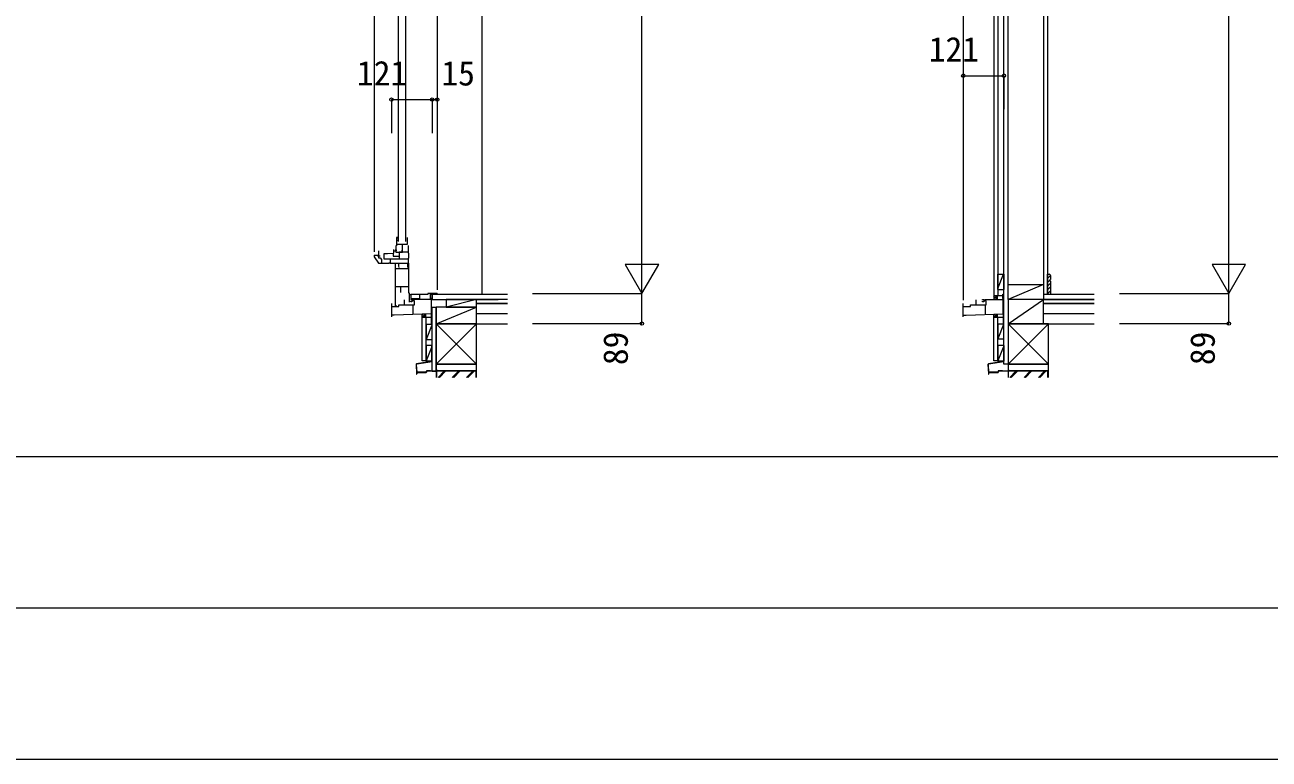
# Model space of a CAD drawing. Units: millimetres, scale not verified. Extents: x -14850 to 12650, y -10500 to 9500.
# Drawn here: x -1296 to 2403, y 300 to 2485 of the extents above; entities that cross this region are included whole.
import ezdxf
from ezdxf.enums import TextEntityAlignment as Align

# ---------------------------------------------------------------- set-up
doc = ezdxf.new("R2010")
doc.units = ezdxf.units.MM
doc.header["$LTSCALE"] = 50
for name, color, linetype, lineweight in [('0-1_YKK_F1', 7, 'Continuous', 9), ('0-3_YKK_N1', 2, 'Continuous', 9), ('0-4_YKK_Z1', 7, 'Continuous', 9), ('0-6_YKK_C1', 4, 'Continuous', 9), ('0-8_YKK_C2', 5, 'Continuous', 9)]:
    doc.layers.add(name, color=color, linetype=linetype, lineweight=lineweight)
doc.styles.add('ＭＳ ゴシック', font='')
doc.styles.get('ＭＳ ゴシック').set_extended_font_data('MS Gothic')

msp = doc.modelspace()

# ---------------------------------------------------------------- linework, layer by layer
at = {"layer": '0-1_YKK_F1'}
for p, q in [((-14850, 1200), (12150, 1200)), ((-14850, 750), (12150, 750)), ((-14850, 300), (12150, 300))]:
    msp.add_line(p, q, dxfattribs=at)
at = {"layer": '0-3_YKK_N1'}
for p, q in [((1493.61, 2333.43), (1614.61, 2333.43)), ((1493.61, 2333.43), (1493.61, 2233.43)), ((1614.61, 2333.43), (1614.61, 2233.43)), ((-206.4, 2262.27), (-85.4, 2262.27)), ((-206.4, 2262.27), (-206.4, 2162.27)), ((-85.4, 2262.27), (-85.4, 2162.27)), ((-85.4, 2262.27), (-70.4, 2262.27)), ((-70.4, 2262.27), (-70.4, 2162.27)), ((588.11, 1771.6), (488.11, 1771.6)), ((488.11, 1771.6), (538.11, 1685)), ((538.11, 1685), (588.11, 1771.6)), ((2333.11, 1771.6), (2233.11, 1771.6)), ((2233.11, 1771.6), (2283.11, 1685)), ((2283.11, 1685), (2333.11, 1771.6)), ((538.11, 1596), (538.11, 1685)), ((2283.11, 1596), (2283.11, 1685)), ((213.11, 1596), (538.11, 1596)), ((1958.11, 1596), (2283.11, 1596))]:
    msp.add_line(p, q, dxfattribs=at)
for points in [[(213.11, 1685), (538.11, 1685), (538.11, 3715)], [(1958.11, 1685), (2283.11, 1685), (2283.11, 3715)]]:
    msp.add_lwpolyline(points, dxfattribs=at)
for centre in [(1493.61, 2333.43), (1614.61, 2333.43), (-206.4, 2262.27), (-85.4, 2262.27), (-70.4, 2262.27), (538.11, 1596), (2283.11, 1596)]:
    msp.add_circle(centre, 5, dxfattribs=at)
at = {"layer": '0-4_YKK_Z1'}
for p, q in [((1614.61, 1475.48), (1614.61, 3829.8)), ((1626.61, 1667.48), (1626.61, 3829.8)), ((1731.61, 3829.8), (1731.61, 1682.48)), ((1744.11, 3829.8), (1744.11, 1682.48)), ((1584.61, 3692), (1584.61, 1678)), ((1596.61, 3692), (1596.61, 1678)), ((1596.61, 1697.58), (1596.61, 1742.58)), ((1596.61, 1742.58), (1613.61, 1742.58)), ((1596.61, 1700.12), (1613.6, 1742.58)), ((1614.61, 1742.58), (1614.61, 1697.58)), ((1731.61, 1712.48), (1626.61, 1667.48)), ((1626.61, 1712.48), (1731.61, 1712.48)), ((1731.61, 1712.48), (1731.61, 1667.48)), ((-85.39, 1682.48), (-85.39, 1667.48)), ((138.11, 1682.48), (-85.39, 1682.48)), ((-85.39, 1667.48), (111.11, 1667.48)), ((46.61, 1667.48), (-43.39, 1644.98)), ((46.61, 1655.48), (46.61, 1667.48)), ((138.11, 1667.48), (46.61, 1667.48)), ((1584.61, 1674.8), (1587.81, 1678)), ((1584.61, 1669.14), (1593.46, 1678)), ((1596.61, 1678), (1584.61, 1678)), ((1589.12, 1668), (1594.61, 1673.49)), ((1594.61, 1678), (1594.61, 1668)), ((1596.61, 1697.58), (1613.6, 1697.58)), ((1612.6, 1678), (1597.61, 1678)), ((1731.61, 1667.48), (1626.61, 1667.48)), ((1626.61, 1667.48), (1626.61, 1595.48)), ((1731.61, 1682.48), (1731.61, 1667.48)), ((1883.11, 1682.48), (1731.61, 1682.48)), ((1731.61, 1655.48), (1731.61, 1667.48)), ((1883.11, 1667.48), (1731.61, 1667.48)), ((1731.61, 1595.48), (1731.61, 1667.48)), ((1731.61, 1667.48), (1883.11, 1667.48)), ((-73.39, 1644.98), (-73.39, 1595.48)), ((-73.39, 1452.98), (-73.39, 1644.98)), ((46.61, 1655.48), (138.11, 1655.48)), ((46.61, 1595.48), (46.61, 1655.48)), ((46.61, 1595.48), (46.61, 1644.98)), ((1731.61, 1655.48), (1883.11, 1655.48)), ((1731.61, 1595.48), (1731.61, 1655.48)), ((-115.39, 1485.21), (-115.39, 1613.8)), ((-103.39, 1485.21), (-103.39, 1613.8)), ((-87.4, 1613.79), (-103.39, 1613.79)), ((-103.39, 1593.91), (-103.39, 1548.91)), ((-103.39, 1593.91), (-86.39, 1593.91)), ((-86.39, 1591.4), (-103.39, 1548.91)), ((-87.4, 1622.79), (-87.4, 1613.79)), ((-85.39, 1548.91), (-85.39, 1593.91)), ((-73.39, 1595.48), (46.61, 1595.48)), ((-73.39, 1595.48), (46.61, 1475.48)), ((-73.39, 1475.48), (46.61, 1595.48)), ((-73.39, 1595.48), (-73.39, 1475.48)), ((46.61, 1595.48), (-73.39, 1595.48)), ((46.61, 1625.48), (138.11, 1625.48)), ((46.61, 1595.48), (138.11, 1595.48)), ((46.61, 1475.48), (46.61, 1595.48)), ((1593.4, 1624.1), (1584.6, 1615.31)), ((1587.53, 1623.9), (1584.6, 1620.97)), ((1584.6, 1613.79), (1584.6, 1623.79)), ((1596.61, 1613.79), (1584.6, 1613.79)), ((1596.61, 1613.8), (1584.61, 1613.8)), ((1584.61, 1485.16), (1584.61, 1613.8)), ((1594.6, 1619.65), (1588.74, 1613.79)), ((1594.6, 1613.8), (1594.6, 1624.14)), ((1594.6, 1623.79), (1594.6, 1613.8)), ((1596.61, 1485.16), (1596.61, 1613.8)), ((1612.6, 1613.79), (1596.61, 1613.79)), ((1596.61, 1595.21), (1596.61, 1550.21)), ((1596.61, 1595.21), (1613.6, 1595.21)), ((1613.6, 1592.67), (1596.61, 1550.21)), ((1612.6, 1622.79), (1612.6, 1613.79)), ((1614.61, 1550.21), (1614.61, 1595.21)), ((1626.61, 1595.48), (1731.61, 1595.48)), ((1626.61, 1595.48), (1746.61, 1475.48)), ((1626.61, 1475.48), (1746.61, 1595.48)), ((1626.61, 1595.48), (1626.61, 1475.48)), ((1746.61, 1595.48), (1626.61, 1595.48)), ((1731.61, 1625.48), (1883.11, 1625.48)), ((1731.61, 1595.48), (1883.11, 1595.48)), ((1746.61, 1475.48), (1746.61, 1595.48)), ((-103.39, 1548.91), (-86.39, 1548.91)), ((-87.49, 1524.96), (-103.39, 1485.21)), ((-86.49, 1532.27), (-86.49, 1531.02)), ((-86.19, 1530.64), (-86.19, 1523.28)), ((-86.19, 1522.36), (-86.19, 1503.28)), ((-85.39, 1482.39), (-85.39, 1532.27)), ((1596.61, 1550.21), (1613.61, 1550.21)), ((1612.51, 1524.91), (1596.61, 1485.16)), ((1613.51, 1532.27), (1613.51, 1531.02)), ((1613.81, 1530.64), (1613.81, 1523.28)), ((1613.81, 1522.36), (1613.81, 1503.28)), ((1614.61, 1482.39), (1614.61, 1532.27)), ((-87.04, 1482.69), (-131.61, 1475.8)), ((-85.65, 1482.1), (-131.22, 1475.05)), ((-103.39, 1485.21), (-115.39, 1485.21)), ((-86.19, 1502.36), (-86.19, 1483.68)), ((1612.96, 1482.69), (1568.39, 1475.8)), ((1614.36, 1482.1), (1568.78, 1475.05)), ((1596.61, 1485.16), (1584.61, 1485.16)), ((1596.61, 1485.16), (1613.81, 1485.16)), ((1613.81, 1502.36), (1613.81, 1483.68)), ((-133.3, 1473.72), (-131.92, 1446.14)), ((-132.49, 1473.49), (-131.4, 1451.81)), ((-131.32, 1450.01), (-131.17, 1447.03)), ((-131.24, 1445.52), (-131.27, 1445.52)), ((-102.99, 1451.34), (-130.91, 1451.34)), ((-130.82, 1450.54), (-102.99, 1450.54)), ((-102.69, 1454.25), (-102.69, 1451.64)), ((-101.89, 1451.64), (-101.89, 1454.25)), ((-90.37, 1455.72), (-101.63, 1455.35)), ((-101.6, 1454.55), (-72.95, 1455.5)), ((-89.47, 1455.75), (-72.98, 1456.3)), ((-73.39, 1452.98), (-85.39, 1452.98)), ((-73.39, 1475.48), (-73.39, 1455.48)), ((46.61, 1475.48), (-73.39, 1475.48)), ((-73.39, 1475.48), (46.61, 1475.48)), ((-73.39, 1455.48), (46.61, 1455.48)), ((-72.69, 1458.14), (-72.69, 1456.6)), ((-71.89, 1458.14), (-71.89, 1456.6)), ((-71.89, 1435.79), (-71.89, 1453.98)), ((-67.98, 1435.79), (-49.79, 1453.98)), ((-65.86, 1435.79), (-47.67, 1453.98)), ((-63.74, 1435.79), (-45.55, 1453.98)), ((-7.36, 1453.98), (-25.55, 1435.79)), ((-23.43, 1435.79), (-5.24, 1453.98)), ((-3.12, 1453.98), (-21.31, 1435.79)), ((16.87, 1435.79), (35.06, 1453.98)), ((18.99, 1435.79), (37.18, 1453.98)), ((21.12, 1435.79), (39.3, 1453.98)), ((46.61, 1455.48), (46.61, 1475.48)), ((46.61, 1435.79), (46.61, 1455.48)), ((1566.7, 1473.72), (1568.08, 1446.14)), ((1567.52, 1473.49), (1568.6, 1451.81)), ((1568.69, 1450.01), (1568.84, 1447.03)), ((1568.76, 1445.52), (1568.73, 1445.52)), ((1597.01, 1451.34), (1569.1, 1451.34)), ((1569.19, 1450.54), (1597.01, 1450.54)), ((1597.31, 1454.25), (1597.31, 1451.64)), ((1598.11, 1451.64), (1598.11, 1454.25)), ((1609.63, 1455.72), (1598.38, 1455.35)), ((1598.4, 1454.55), (1627.05, 1455.5)), ((1610.54, 1455.75), (1627.02, 1456.3)), ((1626.61, 1475.48), (1614.61, 1475.48)), ((1626.61, 1475.48), (1626.61, 1455.48)), ((1746.61, 1475.48), (1626.61, 1475.48)), ((1626.61, 1475.48), (1746.61, 1475.48)), ((1626.61, 1455.48), (1746.61, 1455.48)), ((1627.31, 1458.14), (1627.31, 1456.6)), ((1628.11, 1458.14), (1628.11, 1456.6)), ((1628.11, 1435.79), (1628.11, 1453.98)), ((1632.02, 1435.79), (1650.21, 1453.98)), ((1634.15, 1435.79), (1652.33, 1453.98)), ((1636.27, 1435.79), (1654.45, 1453.98)), ((1692.64, 1453.98), (1674.45, 1435.79)), ((1676.57, 1435.79), (1694.76, 1453.98)), ((1696.88, 1453.98), (1678.69, 1435.79)), ((1716.88, 1435.79), (1735.07, 1453.98)), ((1719, 1435.79), (1737.19, 1453.98)), ((1721.12, 1435.79), (1739.31, 1453.98)), ((1746.61, 1455.48), (1746.61, 1475.48)), ((1746.61, 1435.79), (1746.61, 1455.48))]:
    msp.add_line(p, q, dxfattribs=at)
for points in [[(-43.39, 1667.48), (-43.39, 1644.98), (46.61, 1644.98), (46.61, 1667.48)], [(-86.19, 1485.21), (-86.19, 1530.21), (-103.39, 1530.21), (-103.39, 1485.21)]]:
    msp.add_lwpolyline(points, close=True, dxfattribs=at)
for points in [[(1597.61, 1678), (1584.61, 1678), (1584.61, 1668)], [(1626.61, 1595.48), (1731.61, 1667.48), (1626.61, 1667.48)], [(-85.39, 1452.98), (-85.39, 1644.98), (-73.39, 1644.98)], [(-73.39, 1595.48), (46.61, 1644.98), (-73.39, 1644.98)], [(46.61, 1655.48), (138.11, 1655.48), (46.61, 1655.48)], [(1731.61, 1655.48), (1883.11, 1655.48), (1731.61, 1655.48)], [(1612.51, 1530.16), (1596.61, 1530.16), (1596.61, 1485.16), (1613.81, 1485.16)], [(46.61, 1455.48), (-73.39, 1455.48), (-73.39, 1435.79)], [(45.11, 1435.79), (45.11, 1453.98), (-71.89, 1453.98)], [(1746.61, 1455.48), (1626.61, 1455.48), (1626.61, 1435.79)], [(1745.11, 1435.79), (1745.11, 1453.98), (1628.11, 1453.98)]]:
    msp.add_lwpolyline(points, dxfattribs=at)
for centre, radius, start, end in [((-85.94, 1532.27), 0.55, 359.99997, 180.00166), ((-86.29, 1531.02), 0.2, 179.99693, 255.51967), ((-86.39, 1530.64), 0.2, 0, 75.52164), ((-85.99, 1523.28), 0.2, 180.00003, 246.42146), ((-85.99, 1522.36), 0.2, 113.57854, 179.99997), ((-86.19, 1522.82), 0.3, 293.57986, 66.42006), ((1614.06, 1532.27), 0.55, 359.99997, 180.00166), ((1613.71, 1531.02), 0.2, 179.99693, 255.51967), ((1613.61, 1530.64), 0.2, 0, 75.52164), ((1614.01, 1523.28), 0.2, 180.00003, 246.42146), ((1614.01, 1522.36), 0.2, 113.57854, 179.99997), ((1613.81, 1522.82), 0.3, 293.57986, 66.42006), ((-87.19, 1483.68), 1, 278.79176, 359.99995), ((-85.99, 1503.28), 0.2, 180.00003, 246.42146), ((-85.99, 1502.36), 0.2, 113.57854, 179.99997), ((-86.19, 1502.82), 0.3, 293.57986, 66.42006), ((-85.69, 1482.39), 0.3, 278.79176, 0.00003), ((1612.81, 1483.68), 1, 278.79176, 359.99995), ((1614.01, 1503.28), 0.2, 180.00003, 246.42146), ((1614.01, 1502.36), 0.2, 113.57854, 179.99997), ((1613.81, 1502.82), 0.3, 293.57986, 66.42006), ((1614.31, 1482.39), 0.3, 278.79176, 0.00003), ((-131.3, 1473.82), 2, 98.79176, 182.86243), ((-130.99, 1473.57), 1.5, 98.79176, 182.86243), ((-131.27, 1446.17), 0.65, 182.86243, 270), ((-130.91, 1451.84), 0.5, 182.86243, 270.00009), ((-130.82, 1450.04), 0.5, 90.00009, 182.86243), ((-131.24, 1446.17), 0.65, 270, 0.00003), ((-130.87, 1447.05), 0.3, 182.86243, 246.73494), ((-131.24, 1446.17), 0.65, 0.00003, 66.73494), ((-102.99, 1451.64), 0.3, 270, 0), ((-102.99, 1451.64), 1.1, 270, 0), ((-101.59, 1454.25), 1.1, 91.90924, 180), ((-101.59, 1454.25), 0.3, 91.90924, 180), ((-90.38, 1455.52), 0.2, 25.49733, 91.91914), ((-89.93, 1455.74), 0.3, 205.49733, 338.34097), ((-89.46, 1455.55), 0.2, 91.91914, 158.34097), ((-72.99, 1456.6), 0.3, 271.90924, 0), ((-72.99, 1456.6), 1.1, 271.90924, 0), ((-72.29, 1458.14), 0.4, 90.00009, 180), ((-72.29, 1458.14), 0.4, 0, 90.00009), ((1568.7, 1473.82), 2, 98.79176, 182.86243), ((1569.01, 1473.57), 1.5, 98.79176, 182.86243), ((1568.73, 1446.17), 0.65, 182.86243, 270), ((1569.1, 1451.84), 0.5, 182.86243, 270.00009), ((1569.19, 1450.04), 0.5, 90.00009, 182.86243), ((1568.76, 1446.17), 0.65, 270, 0.00003), ((1569.14, 1447.05), 0.3, 182.86243, 246.73494), ((1568.76, 1446.17), 0.65, 0.00003, 66.73494), ((1597.01, 1451.64), 0.3, 270, 0), ((1597.01, 1451.64), 1.1, 270, 0), ((1598.41, 1454.25), 1.1, 91.90924, 180), ((1598.41, 1454.25), 0.3, 91.90924, 180), ((1609.63, 1455.52), 0.2, 25.49733, 91.91914), ((1610.08, 1455.74), 0.3, 205.49733, 338.34097), ((1610.54, 1455.55), 0.2, 91.91914, 158.34097), ((1627.01, 1456.6), 0.3, 271.90924, 0), ((1627.01, 1456.6), 1.1, 271.90924, 0), ((1627.71, 1458.14), 0.4, 90.00009, 180), ((1627.71, 1458.14), 0.4, 0, 90.00009)]:
    msp.add_arc(centre, radius, start, end, dxfattribs=at)
at = {"layer": '0-6_YKK_C1'}
for p, q in [((-70.4, 3675), (-70.4, 1696)), ((1493.61, 3683.5), (1493.61, 1665.5)), ((-257.7, 3593.5), (-257.7, 1809.5)), ((-186.32, 2698.36), (-186.32, 1839.6)), ((-164.52, 2698.36), (-164.52, 1839.6)), ((-191.9, 1851.6), (-191.9, 1827.1)), ((-188.2, 1851.6), (-191.9, 1851.6)), ((-188.2, 1848.8), (-188.2, 1851.6)), ((-160.1, 1851.6), (-160.1, 1831.5)), ((-199.6, 1805.5), (-199.6, 1816.5)), ((-194.6, 1816.5), (-194.6, 1811.5)), ((-193.1, 1827.1), (-193.1, 1808.6)), ((-191.9, 1827.1), (-193.1, 1827.1)), ((-190, 1813), (-193.1, 1813)), ((-188.2, 1842.6), (-191.9, 1842.6)), ((-160.1, 1831.5), (-191.9, 1831.5)), ((-188.2, 1845.4), (-188.2, 1842.6)), ((-176.6, 1813), (-173.5, 1813)), ((-173.5, 1808.6), (-173.5, 1831.5)), ((-157.1, 1828), (-157.1, 1805)), ((-257.7, 1799.5), (-257.7, 1794.5)), ((-247.4, 1798), (-257.7, 1798)), ((-257.7, 1794.5), (-245.2, 1776)), ((-247.4, 1796), (-247.4, 1798)), ((-240.4, 1796), (-247.4, 1796)), ((-245.2, 1796), (-245.2, 1791.1)), ((-245.2, 1791.1), (-240.4, 1791.1)), ((-245.2, 1776), (-212.1, 1776)), ((-243.7, 1796), (-243.7, 1812)), ((-240.4, 1791.1), (-236.5, 1786.3)), ((-236.5, 1786.3), (-236.5, 1776)), ((-228.2, 1804.5), (-218.68, 1804.5)), ((-228.2, 1787.5), (-228.2, 1804.5)), ((-157.1, 1787.5), (-228.2, 1787.5)), ((-218.68, 1804.5), (-199.6, 1805.5)), ((-212.1, 1776), (-212.1, 1778)), ((-210.7, 1787.5), (-210.7, 1776)), ((-210.7, 1776), (-155.7, 1776)), ((-201.7, 1805.39), (-201.7, 1796.4)), ((-201.7, 1796.4), (-183.3, 1796.4)), ((-194.6, 1811.5), (-199.6, 1811.5)), ((-194.4, 1648.5), (-194.4, 1776)), ((-193.1, 1808.6), (-173.5, 1808.6)), ((-184.29, 1767), (-184.29, 1776)), ((-183.3, 1808), (-183.3, 1787.5)), ((-157.1, 1808), (-183.3, 1808)), ((-158.49, 1776), (-158.49, 1767)), ((-158.4, 1776), (-155.4, 1776)), ((-157.1, 1805), (-155.7, 1805)), ((-157.1, 1790.5), (-157.1, 1787.5)), ((-155.7, 1790.5), (-157.1, 1790.5)), ((-155.7, 1805), (-155.7, 1790.5)), ((-155.7, 1776), (-155.7, 1790.3)), ((-155.4, 1776), (-155.4, 1687)), ((-155.4, 1759), (-194.4, 1759)), ((-183.9, 1762.55), (-184.29, 1767)), ((-158.49, 1767), (-158.88, 1762.55)), ((-194.4, 1706.5), (-155.4, 1706.5)), ((-178.1, 1688.5), (-178.1, 1706.5)), ((-168.9, 1666.5), (-168.9, 1651.5)), ((-155.4, 1687), (-153.9, 1687)), ((-153.9, 1687), (-153.9, 1659.5)), ((-148.4, 1682), (-151.54, 1681.73)), ((-148.9, 1668), (-148.9, 1665.7)), ((-144.5, 1668), (-148.9, 1668)), ((-148.4, 1682), (-148.4, 1670.2)), ((-98.4, 1682), (-148.4, 1682)), ((-148.4, 1670.2), (-122.4, 1670.2)), ((-145.4, 1668), (-145.4, 1660.4)), ((-140.9, 1668), (-140.9, 1664)), ((-88.1, 1668), (-140.9, 1668)), ((-122.4, 1668.2), (-122.4, 1682)), ((-98.4, 1685), (-98.4, 1682)), ((-70.4, 1685), (-98.4, 1685)), ((-90.8, 1668.4), (-90.8, 1685)), ((-88.1, 1668.4), (-90.8, 1668.4)), ((-88.9, 1683), (-85.4, 1683)), ((-88.9, 1670.3), (-88.9, 1683)), ((-85.4, 1670.3), (-88.9, 1670.3)), ((-88.4, 1668), (-88.4, 1624.74)), ((-88.1, 1670.3), (-88.1, 1668)), ((-70.4, 1682.5), (-70.4, 1686)), ((1531.11, 1666.23), (1531.11, 1651.5)), ((1551.11, 1668), (1555.81, 1668)), ((1551.11, 1665.7), (1551.11, 1668)), ((1554.61, 1668), (1554.61, 1660.4)), ((1559.11, 1668), (1611.91, 1668)), ((1559.11, 1664), (1559.11, 1668)), ((1611.11, 1683), (1614.61, 1683)), ((1611.11, 1670.3), (1611.11, 1683)), ((1614.61, 1670.3), (1611.11, 1670.3)), ((1611.61, 1668), (1611.61, 1624.74)), ((1611.91, 1668), (1611.91, 1670.3)), ((-206.4, 1655.5), (-206.4, 1615.9)), ((-206.4, 1646.3), (-184.6, 1646.3)), ((-191.6, 1648.5), (-194.4, 1648.5)), ((-184.6, 1651.21), (-176.4, 1651.5)), ((-184.6, 1646.3), (-184.6, 1651.21)), ((-176.4, 1651.5), (-138.4, 1651.5)), ((-148.9, 1660.4), (-148.9, 1662.7)), ((-145.4, 1660.4), (-148.9, 1660.4)), ((-138.4, 1664), (-145.4, 1664)), ((-141.6, 1622.88), (-141.6, 1651.5)), ((-138.4, 1651.5), (-138.4, 1664)), ((1493.61, 1615.9), (1493.61, 1655.5)), ((1493.61, 1646.3), (1515.41, 1646.3)), ((1515.41, 1651.21), (1523.61, 1651.5)), ((1515.41, 1646.3), (1515.41, 1651.21)), ((1523.61, 1651.5), (1561.61, 1651.5)), ((1551.11, 1660.4), (1551.11, 1662.7)), ((1554.61, 1660.4), (1551.11, 1660.4)), ((1561.61, 1664), (1554.61, 1664)), ((1558.41, 1651.5), (1558.41, 1622.88)), ((1561.61, 1651.5), (1561.61, 1664)), ((-198.28, 1620.9), (-206.4, 1620.9)), ((-87.4, 1624.77), (-198.28, 1620.9)), ((-87.4, 1596), (-87.4, 1624.77)), ((-85.4, 1618), (-87.4, 1618)), ((-85.4, 1596), (-87.4, 1596)), ((1493.61, 1620.9), (1501.73, 1620.9)), ((1501.73, 1620.9), (1612.61, 1624.77)), ((1612.61, 1624.77), (1612.61, 1596)), ((1614.61, 1618), (1612.61, 1618)), ((1612.61, 1596), (1614.61, 1596))]:
    msp.add_line(p, q, dxfattribs=at)
msp.add_lwpolyline([(-145.4, 1665.2), (-142.2, 1665.2), (-142.2, 1670.2)], dxfattribs=at)
at = {"layer": '0-8_YKK_C2'}
for p, q in [((62.59, 3705.01), (62.59, 1682.48)), ((1744.11, 1741.36), (1745.23, 1742.48)), ((1744.11, 1730.05), (1753.07, 1739.01)), ((1744.11, 1718.73), (1750.62, 1725.25)), ((1744.11, 1707.42), (1753.11, 1716.42)), ((1744.11, 1696.1), (1753.11, 1705.1)), ((1752.84, 1727.46), (1753.11, 1727.73)), ((1753.11, 1738.48), (1753.11, 1727.48)), ((1744.11, 1684.79), (1753.11, 1693.79)), ((-106.61, 1624.1), (-115.4, 1615.31)), ((-112.47, 1623.9), (-115.4, 1620.97)), ((-115.4, 1613.79), (-115.4, 1623.79)), ((-103.4, 1613.79), (-115.4, 1613.79)), ((-103.39, 1613.8), (-115.39, 1613.8)), ((-105.4, 1619.65), (-111.26, 1613.79)), ((-105.4, 1613.8), (-105.4, 1624.14)), ((-105.4, 1623.79), (-105.4, 1613.8))]:
    msp.add_line(p, q, dxfattribs=at)
for points in [[(1744.11, 1682.48), (1744.11, 1742.48), (1749.11, 1742.48)], [(1753.11, 1722.48), (1753.11, 1682.48), (1744.11, 1682.48)]]:
    msp.add_lwpolyline(points, dxfattribs=at)
for centre, radius, start, end in [((1749.11, 1738.48), 4, 0, 89.99998), ((1753.11, 1724.98), 2.5, 89.99998, 270)]:
    msp.add_arc(centre, radius, start, end, dxfattribs=at)

# ---------------------------------------------------------------- texts
at = {"layer": '0-3_YKK_N1', "color": 4, "style": 'ＭＳ ゴシック'}
for s, p in [('121', (1390.96, 2353.43)), ('121', (-309.05, 2282.27)), ('15', (-58.09, 2282.27))]:
    msp.add_text(s, height=73.31, dxfattribs=at).set_placement(p, align=Align.BOTTOM_LEFT)
for p in [(518.33, 1472.24), (2263.33, 1472.24)]:
    msp.add_text('89', height=73.31, rotation=90, dxfattribs=at).set_placement(p, align=Align.BOTTOM_LEFT)

doc.saveas('drawing.dxf')
